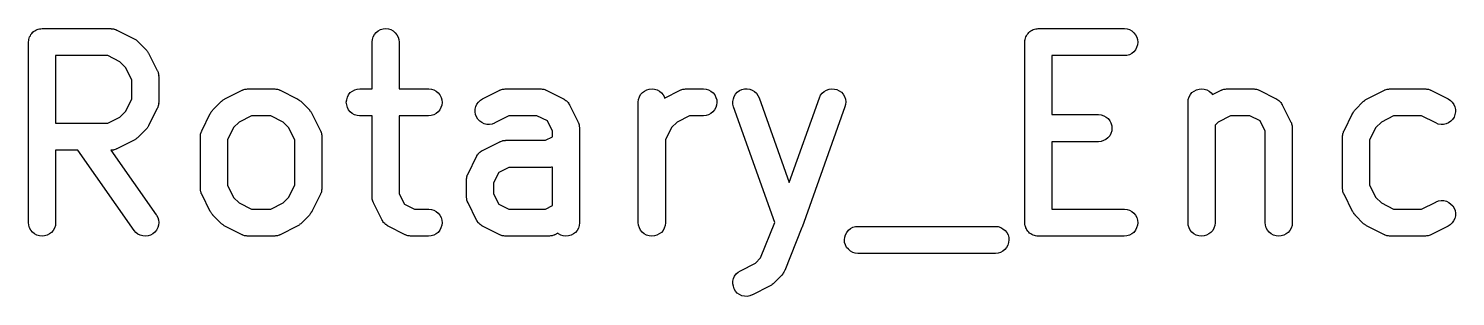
# Model space of a CAD drawing. Extents: x 99 to 194, y -157 to -33.
# Drawn here: x 176.81 to 184.72, y -131.57 to -130.09 of the extents above; entities that cross this region are included whole.
import ezdxf

# ---------------------------------------------------------------- set-up
doc = ezdxf.new("R2010")
doc.units = 0
doc.layers.add('BLACK', color=7, linetype='CONTINUOUS')

msp = doc.modelspace()

# ---------------------------------------------------------------- linework, layer by layer
at = {"layer": 'BLACK', "linetype": 'CONTINUOUS'}
for p, q in [((176.806, -130.153), (176.807, -130.146)), ((176.807, -130.146), (176.809, -130.139)), ((176.807, -130.146), (176.807, -130.146)), ((176.807, -130.146), (176.807, -130.146)), ((176.809, -130.139), (176.811, -130.132)), ((176.811, -130.132), (176.815, -130.126)), ((176.811, -130.132), (176.811, -130.132)), ((176.811, -130.132), (176.811, -130.132)), ((176.815, -130.126), (176.818, -130.119)), ((176.818, -130.119), (176.823, -130.114)), ((176.818, -130.119), (176.818, -130.119)), ((176.818, -130.119), (176.818, -130.119)), ((176.823, -130.114), (176.827, -130.108)), ((176.827, -130.108), (176.828, -130.108)), ((176.828, -130.108), (176.833, -130.103)), ((176.828, -130.108), (176.828, -130.108)), ((176.833, -130.103), (176.839, -130.099)), ((176.839, -130.099), (176.845, -130.095)), ((176.839, -130.099), (176.839, -130.099)), ((176.839, -130.099), (176.839, -130.099)), ((176.845, -130.095), (176.852, -130.092)), ((176.852, -130.092), (176.859, -130.09)), ((176.852, -130.092), (176.852, -130.092)), ((176.852, -130.092), (176.852, -130.092)), ((176.859, -130.09), (176.866, -130.088)), ((176.866, -130.088), (176.873, -130.087)), ((176.866, -130.088), (176.866, -130.088)), ((176.866, -130.088), (176.866, -130.088)), ((176.873, -130.087), (176.88, -130.086)), ((176.88, -130.086), (177.261, -130.086)), ((177.261, -130.086), (177.262, -130.086)), ((177.262, -130.086), (177.264, -130.087)), ((177.264, -130.087), (177.267, -130.087)), ((177.267, -130.087), (177.272, -130.087)), ((177.272, -130.087), (177.277, -130.088)), ((177.277, -130.088), (177.279, -130.089)), ((177.279, -130.089), (177.281, -130.089)), ((177.281, -130.089), (177.286, -130.091)), ((177.286, -130.091), (177.291, -130.092)), ((177.291, -130.092), (177.293, -130.094)), ((177.293, -130.094), (177.295, -130.094)), ((177.295, -130.094), (177.39, -130.142)), ((177.39, -130.142), (177.391, -130.142)), ((177.391, -130.142), (177.394, -130.145)), ((177.394, -130.145), (177.398, -130.147)), ((177.398, -130.147), (177.401, -130.149)), ((177.401, -130.149), (177.403, -130.15)), ((177.403, -130.15), (177.406, -130.153)), ((178.71, -130.16), (178.712, -130.146)), ((178.712, -130.146), (178.716, -130.132)), ((178.716, -130.132), (178.723, -130.119)), ((178.723, -130.119), (178.733, -130.108)), ((178.733, -130.108), (178.744, -130.099)), ((178.744, -130.099), (178.757, -130.092)), ((178.757, -130.092), (178.771, -130.088)), ((178.771, -130.088), (178.786, -130.086)), ((178.786, -130.086), (178.8, -130.088)), ((178.8, -130.088), (178.814, -130.092)), ((178.814, -130.092), (178.827, -130.099)), ((178.827, -130.099), (178.838, -130.109)), ((178.838, -130.109), (178.848, -130.12)), ((178.848, -130.12), (178.854, -130.133)), ((178.854, -130.133), (178.859, -130.147)), ((178.859, -130.147), (178.86, -130.161)), ((182.33, -130.153), (182.331, -130.146)), ((182.331, -130.146), (182.333, -130.139)), ((182.331, -130.146), (182.331, -130.146)), ((182.331, -130.146), (182.331, -130.146)), ((182.333, -130.139), (182.335, -130.132)), ((182.335, -130.132), (182.339, -130.126)), ((182.335, -130.132), (182.335, -130.132)), ((182.335, -130.132), (182.335, -130.132)), ((182.339, -130.126), (182.342, -130.119)), ((182.342, -130.119), (182.347, -130.114)), ((182.342, -130.119), (182.342, -130.119)), ((182.342, -130.119), (182.342, -130.119)), ((182.347, -130.114), (182.351, -130.108)), ((182.351, -130.108), (182.351, -130.108)), ((182.351, -130.108), (182.352, -130.108)), ((182.352, -130.108), (182.357, -130.103)), ((182.357, -130.103), (182.363, -130.099)), ((182.363, -130.099), (182.369, -130.095)), ((182.363, -130.099), (182.363, -130.099)), ((182.363, -130.099), (182.363, -130.099)), ((182.369, -130.095), (182.376, -130.092)), ((182.376, -130.092), (182.383, -130.09)), ((182.376, -130.092), (182.376, -130.092)), ((182.376, -130.092), (182.376, -130.092)), ((182.383, -130.09), (182.39, -130.088)), ((182.39, -130.088), (182.397, -130.087)), ((182.39, -130.088), (182.39, -130.088)), ((182.39, -130.088), (182.39, -130.088)), ((182.397, -130.087), (182.404, -130.086)), ((182.404, -130.086), (182.88, -130.086)), ((182.88, -130.086), (182.881, -130.086)), ((182.881, -130.086), (182.896, -130.088)), ((182.896, -130.088), (182.91, -130.092)), ((182.91, -130.092), (182.923, -130.099)), ((182.923, -130.099), (182.934, -130.109)), ((182.934, -130.109), (182.943, -130.12)), ((182.943, -130.12), (182.95, -130.133)), ((182.95, -130.133), (182.954, -130.147)), ((182.954, -130.147), (182.955, -130.162)), ((176.805, -130.16), (176.806, -130.153)), ((176.805, -130.161), (176.805, -130.16)), ((176.805, -131.161), (176.805, -130.161)), ((176.805, -130.161), (176.805, -130.161)), ((176.805, -130.161), (176.805, -130.161)), ((176.805, -130.161), (176.805, -130.161)), ((177.406, -130.153), (177.41, -130.156)), ((177.41, -130.156), (177.457, -130.204)), ((177.457, -130.204), (177.458, -130.204)), ((177.458, -130.204), (177.46, -130.208)), ((177.46, -130.208), (177.463, -130.211)), ((177.463, -130.211), (177.465, -130.213)), ((177.465, -130.213), (177.467, -130.216)), ((177.467, -130.216), (177.469, -130.22)), ((177.469, -130.22), (177.471, -130.223)), ((177.471, -130.223), (177.519, -130.318)), ((178.71, -130.161), (178.71, -130.16)), ((178.71, -130.42), (178.71, -130.161)), ((178.86, -130.161), (178.86, -130.42)), ((182.329, -130.16), (182.33, -130.153)), ((182.329, -130.161), (182.329, -130.16)), ((182.329, -131.161), (182.329, -130.161)), ((182.329, -130.161), (182.329, -130.161)), ((182.329, -130.161), (182.329, -130.161)), ((182.329, -130.161), (182.329, -130.161)), ((182.909, -130.231), (182.895, -130.235)), ((182.922, -130.224), (182.909, -130.231)), ((182.933, -130.215), (182.922, -130.224)), ((182.942, -130.203), (182.933, -130.215)), ((182.949, -130.19), (182.942, -130.203)), ((182.954, -130.176), (182.949, -130.19)), ((182.955, -130.162), (182.954, -130.176)), ((176.955, -130.236), (176.955, -130.61)), ((177.244, -130.236), (176.955, -130.236)), ((177.312, -130.271), (177.244, -130.236)), ((177.342, -130.301), (177.312, -130.271)), ((177.377, -130.37), (177.342, -130.301)), ((182.88, -130.236), (182.479, -130.236)), ((182.479, -130.236), (182.479, -130.563)), ((182.895, -130.235), (182.88, -130.236)), ((177.377, -130.477), (177.377, -130.37)), ((177.519, -130.318), (177.519, -130.319)), ((177.519, -130.319), (177.52, -130.321)), ((177.52, -130.321), (177.521, -130.323)), ((177.521, -130.323), (177.523, -130.328)), ((177.523, -130.328), (177.524, -130.333)), ((177.524, -130.333), (177.525, -130.335)), ((177.525, -130.335), (177.525, -130.337)), ((177.525, -130.337), (177.526, -130.342)), ((177.526, -130.342), (177.527, -130.347)), ((177.527, -130.347), (177.526, -130.35)), ((177.526, -130.35), (177.527, -130.352)), ((177.527, -130.352), (177.527, -130.495)), ((177.894, -130.475), (177.99, -130.428)), ((177.99, -130.428), (177.991, -130.427)), ((177.991, -130.427), (177.993, -130.426)), ((177.993, -130.426), (177.995, -130.425)), ((177.995, -130.425), (177.999, -130.424)), ((177.999, -130.424), (178.004, -130.422)), ((178.004, -130.422), (178.006, -130.422)), ((178.006, -130.422), (178.009, -130.421)), ((178.009, -130.421), (178.014, -130.421)), ((178.014, -130.421), (178.019, -130.42)), ((178.019, -130.42), (178.021, -130.42)), ((178.021, -130.42), (178.023, -130.42)), ((178.023, -130.42), (178.166, -130.42)), ((178.166, -130.42), (178.167, -130.42)), ((178.167, -130.42), (178.169, -130.42)), ((178.169, -130.42), (178.171, -130.42)), ((178.171, -130.42), (178.177, -130.421)), ((178.177, -130.421), (178.182, -130.421)), ((178.182, -130.421), (178.184, -130.422)), ((178.184, -130.422), (178.186, -130.422)), ((178.186, -130.422), (178.191, -130.424)), ((178.191, -130.424), (178.196, -130.426)), ((178.196, -130.426), (178.197, -130.427)), ((178.197, -130.427), (178.2, -130.428)), ((178.2, -130.428), (178.295, -130.475)), ((178.569, -130.48), (178.573, -130.466)), ((178.573, -130.466), (178.58, -130.453)), ((178.58, -130.453), (178.589, -130.441)), ((178.589, -130.441), (178.601, -130.432)), ((178.601, -130.432), (178.614, -130.425)), ((178.614, -130.425), (178.628, -130.421)), ((178.628, -130.421), (178.642, -130.42)), ((178.642, -130.42), (178.71, -130.42)), ((178.86, -130.42), (179.023, -130.42)), ((179.023, -130.42), (179.024, -130.42)), ((179.024, -130.42), (179.039, -130.421)), ((179.039, -130.421), (179.053, -130.426)), ((179.053, -130.426), (179.066, -130.433)), ((179.066, -130.433), (179.077, -130.442)), ((179.077, -130.442), (179.086, -130.454)), ((179.086, -130.454), (179.093, -130.467)), ((179.093, -130.467), (179.097, -130.481)), ((179.323, -130.475), (179.418, -130.428)), ((179.418, -130.428), (179.419, -130.427)), ((179.419, -130.427), (179.421, -130.426)), ((179.421, -130.426), (179.423, -130.425)), ((179.423, -130.425), (179.428, -130.424)), ((179.428, -130.424), (179.433, -130.422)), ((179.433, -130.422), (179.435, -130.422)), ((179.435, -130.422), (179.437, -130.421)), ((179.437, -130.421), (179.442, -130.421)), ((179.442, -130.421), (179.447, -130.42)), ((179.447, -130.42), (179.45, -130.42)), ((179.45, -130.42), (179.452, -130.42)), ((179.452, -130.42), (179.642, -130.42)), ((179.642, -130.42), (179.643, -130.42)), ((179.643, -130.42), (179.645, -130.42)), ((179.645, -130.42), (179.648, -130.42)), ((179.648, -130.42), (179.653, -130.421)), ((179.653, -130.421), (179.658, -130.421)), ((179.658, -130.421), (179.66, -130.422)), ((179.66, -130.422), (179.662, -130.422)), ((179.662, -130.422), (179.667, -130.424)), ((179.667, -130.424), (179.672, -130.426)), ((179.672, -130.426), (179.674, -130.427)), ((179.674, -130.427), (179.676, -130.428)), ((179.676, -130.428), (179.771, -130.475)), ((180.188, -130.479), (180.192, -130.465)), ((180.192, -130.465), (180.199, -130.452)), ((180.199, -130.452), (180.209, -130.441)), ((180.209, -130.441), (180.22, -130.432)), ((180.22, -130.432), (180.233, -130.425)), ((180.233, -130.425), (180.247, -130.421)), ((180.247, -130.421), (180.262, -130.42)), ((180.262, -130.42), (180.276, -130.421)), ((180.276, -130.421), (180.29, -130.426)), ((180.29, -130.426), (180.303, -130.433)), ((180.303, -130.433), (180.314, -130.442)), ((180.314, -130.442), (180.324, -130.453)), ((180.324, -130.453), (180.331, -130.466)), ((180.331, -130.466), (180.332, -130.471)), ((180.332, -130.471), (180.418, -130.428)), ((180.418, -130.428), (180.419, -130.427)), ((180.419, -130.427), (180.421, -130.426)), ((180.421, -130.426), (180.423, -130.425)), ((180.423, -130.425), (180.428, -130.424)), ((180.428, -130.424), (180.433, -130.422)), ((180.433, -130.422), (180.435, -130.422)), ((180.435, -130.422), (180.437, -130.421)), ((180.437, -130.421), (180.442, -130.421)), ((180.442, -130.421), (180.447, -130.42)), ((180.447, -130.42), (180.45, -130.42)), ((180.45, -130.42), (180.452, -130.42)), ((180.452, -130.42), (180.547, -130.42)), ((180.547, -130.42), (180.548, -130.42)), ((180.548, -130.42), (180.563, -130.421)), ((180.563, -130.421), (180.576, -130.426)), ((180.576, -130.426), (180.589, -130.433)), ((180.589, -130.433), (180.601, -130.442)), ((180.601, -130.442), (180.61, -130.454)), ((180.61, -130.454), (180.616, -130.467)), ((180.616, -130.467), (180.621, -130.481)), ((180.713, -130.476), (180.718, -130.462)), ((180.718, -130.462), (180.725, -130.449)), ((180.725, -130.449), (180.735, -130.439)), ((180.735, -130.439), (180.747, -130.43)), ((180.747, -130.43), (180.76, -130.424)), ((180.76, -130.424), (180.775, -130.42)), ((180.775, -130.42), (180.789, -130.42)), ((180.789, -130.42), (180.804, -130.422)), ((180.804, -130.422), (180.817, -130.427)), ((180.817, -130.427), (180.83, -130.435)), ((180.83, -130.435), (180.841, -130.444)), ((180.841, -130.444), (180.849, -130.456)), ((180.849, -130.456), (180.856, -130.469)), ((181.191, -130.469), (181.197, -130.455)), ((181.197, -130.455), (181.206, -130.444)), ((181.206, -130.444), (181.217, -130.434)), ((181.217, -130.434), (181.23, -130.427)), ((181.23, -130.427), (181.244, -130.422)), ((181.244, -130.422), (181.258, -130.42)), ((181.258, -130.42), (181.273, -130.421)), ((181.273, -130.421), (181.287, -130.424)), ((181.287, -130.424), (181.3, -130.431)), ((181.3, -130.431), (181.312, -130.439)), ((181.312, -130.439), (181.322, -130.45)), ((181.322, -130.45), (181.329, -130.463)), ((181.329, -130.463), (181.334, -130.477)), ((183.235, -130.479), (183.24, -130.465)), ((183.24, -130.465), (183.247, -130.452)), ((183.247, -130.452), (183.256, -130.441)), ((183.256, -130.441), (183.268, -130.432)), ((183.268, -130.432), (183.281, -130.425)), ((183.281, -130.425), (183.295, -130.421)), ((183.295, -130.421), (183.309, -130.42)), ((183.309, -130.42), (183.324, -130.421)), ((183.324, -130.421), (183.338, -130.426)), ((183.338, -130.426), (183.351, -130.433)), ((183.351, -130.433), (183.362, -130.442)), ((183.362, -130.442), (183.37, -130.452)), ((183.37, -130.452), (183.418, -130.428)), ((183.418, -130.428), (183.419, -130.427)), ((183.419, -130.427), (183.421, -130.426)), ((183.421, -130.426), (183.423, -130.425)), ((183.423, -130.425), (183.428, -130.424)), ((183.428, -130.424), (183.433, -130.422)), ((183.433, -130.422), (183.435, -130.422)), ((183.435, -130.422), (183.437, -130.421)), ((183.437, -130.421), (183.442, -130.421)), ((183.442, -130.421), (183.447, -130.42)), ((183.447, -130.42), (183.45, -130.42)), ((183.45, -130.42), (183.452, -130.42)), ((183.452, -130.42), (183.595, -130.42)), ((183.595, -130.42), (183.596, -130.42)), ((183.596, -130.42), (183.598, -130.42)), ((183.598, -130.42), (183.6, -130.42)), ((183.6, -130.42), (183.605, -130.421)), ((183.605, -130.421), (183.61, -130.421)), ((183.61, -130.421), (183.612, -130.422)), ((183.612, -130.422), (183.614, -130.422)), ((183.614, -130.422), (183.619, -130.424)), ((183.619, -130.424), (183.624, -130.426)), ((183.624, -130.426), (183.626, -130.427)), ((183.626, -130.427), (183.628, -130.428)), ((183.628, -130.428), (183.723, -130.475)), ((184.228, -130.475), (184.323, -130.428)), ((184.323, -130.428), (184.324, -130.427)), ((184.324, -130.427), (184.326, -130.426)), ((184.326, -130.426), (184.328, -130.425)), ((184.328, -130.425), (184.333, -130.424)), ((184.333, -130.424), (184.338, -130.422)), ((184.338, -130.422), (184.34, -130.422)), ((184.34, -130.422), (184.342, -130.421)), ((184.342, -130.421), (184.347, -130.421)), ((184.347, -130.421), (184.352, -130.42)), ((184.352, -130.42), (184.354, -130.42)), ((184.354, -130.42), (184.356, -130.42)), ((184.356, -130.42), (184.547, -130.42)), ((184.547, -130.42), (184.548, -130.42)), ((184.548, -130.42), (184.55, -130.42)), ((184.55, -130.42), (184.552, -130.42)), ((184.552, -130.42), (184.557, -130.421)), ((184.557, -130.421), (184.563, -130.421)), ((184.563, -130.421), (184.565, -130.422)), ((184.565, -130.422), (184.567, -130.422)), ((184.567, -130.422), (184.572, -130.424)), ((184.572, -130.424), (184.576, -130.426)), ((184.576, -130.426), (184.578, -130.427)), ((184.578, -130.427), (184.58, -130.428)), ((184.58, -130.428), (184.676, -130.475)), ((177.312, -130.576), (177.342, -130.546)), ((177.342, -130.546), (177.377, -130.477)), ((177.519, -130.528), (177.471, -130.623)), ((177.52, -130.526), (177.519, -130.528)), ((177.521, -130.524), (177.52, -130.526)), ((177.522, -130.519), (177.521, -130.524)), ((177.524, -130.515), (177.522, -130.519)), ((177.525, -130.51), (177.524, -130.512)), ((177.524, -130.512), (177.524, -130.515)), ((177.526, -130.505), (177.525, -130.51)), ((177.527, -130.496), (177.526, -130.498)), ((177.526, -130.498), (177.527, -130.5)), ((177.527, -130.5), (177.526, -130.505)), ((177.527, -130.495), (177.527, -130.496)), ((177.816, -130.552), (177.818, -130.548)), ((177.818, -130.548), (177.82, -130.546)), ((177.82, -130.546), (177.822, -130.543)), ((177.822, -130.543), (177.825, -130.54)), ((177.825, -130.54), (177.827, -130.537)), ((177.827, -130.537), (177.875, -130.489)), ((177.875, -130.489), (177.876, -130.489)), ((177.876, -130.489), (177.879, -130.486)), ((177.879, -130.486), (177.882, -130.483)), ((177.882, -130.483), (177.885, -130.481)), ((177.885, -130.481), (177.887, -130.479)), ((177.887, -130.479), (177.891, -130.477)), ((177.891, -130.477), (177.894, -130.475)), ((178.295, -130.475), (178.296, -130.476)), ((178.296, -130.476), (178.299, -130.478)), ((178.299, -130.478), (178.303, -130.48)), ((178.303, -130.48), (178.305, -130.482)), ((178.305, -130.482), (178.308, -130.484)), ((178.308, -130.484), (178.311, -130.487)), ((178.311, -130.487), (178.314, -130.489)), ((178.314, -130.489), (178.362, -130.537)), ((178.362, -130.537), (178.363, -130.538)), ((178.363, -130.538), (178.365, -130.541)), ((178.365, -130.541), (178.368, -130.544)), ((178.368, -130.544), (178.37, -130.547)), ((178.37, -130.547), (178.372, -130.549)), ((178.567, -130.494), (178.569, -130.48)), ((178.569, -130.509), (178.567, -130.494)), ((178.573, -130.523), (178.569, -130.509)), ((178.579, -130.536), (178.573, -130.523)), ((178.589, -130.547), (178.579, -130.536)), ((178.6, -130.557), (178.589, -130.547)), ((179.076, -130.548), (179.065, -130.557)), ((179.085, -130.537), (179.076, -130.548)), ((179.092, -130.524), (179.085, -130.537)), ((179.097, -130.51), (179.092, -130.524)), ((179.097, -130.481), (179.098, -130.495)), ((179.098, -130.495), (179.097, -130.51)), ((179.282, -130.533), (179.285, -130.518)), ((179.282, -130.547), (179.282, -130.533)), ((179.284, -130.562), (179.282, -130.547)), ((179.285, -130.518), (179.291, -130.505)), ((179.291, -130.505), (179.3, -130.493)), ((179.3, -130.493), (179.311, -130.483)), ((179.311, -130.483), (179.323, -130.475)), ((179.771, -130.475), (179.772, -130.476)), ((179.772, -130.476), (179.773, -130.477)), ((179.773, -130.477), (179.775, -130.477)), ((179.775, -130.477), (179.779, -130.481)), ((179.779, -130.481), (179.784, -130.484)), ((179.784, -130.484), (179.785, -130.485)), ((179.785, -130.485), (179.787, -130.486)), ((179.787, -130.486), (179.791, -130.49)), ((179.791, -130.49), (179.795, -130.494)), ((179.795, -130.494), (179.796, -130.495)), ((179.796, -130.495), (179.797, -130.496)), ((179.797, -130.496), (179.8, -130.501)), ((179.8, -130.501), (179.803, -130.506)), ((179.803, -130.506), (179.804, -130.507)), ((179.804, -130.507), (179.805, -130.509)), ((179.805, -130.509), (179.852, -130.604)), ((180.186, -130.494), (180.188, -130.479)), ((180.186, -130.495), (180.186, -130.494)), ((180.186, -131.161), (180.186, -130.495)), ((180.6, -130.548), (180.588, -130.557)), ((180.609, -130.537), (180.6, -130.548)), ((180.616, -130.524), (180.609, -130.537)), ((180.62, -130.51), (180.616, -130.524)), ((180.622, -130.495), (180.62, -130.51)), ((180.621, -130.481), (180.622, -130.495)), ((180.71, -130.49), (180.713, -130.476)), ((180.711, -130.505), (180.71, -130.49)), ((180.714, -130.519), (180.711, -130.505)), ((180.714, -130.52), (180.714, -130.519)), ((180.943, -131.16), (180.714, -130.52)), ((180.856, -130.469), (181.023, -130.938)), ((181.023, -130.938), (181.191, -130.469)), ((181.332, -130.52), (181.094, -131.187)), ((181.191, -130.469), (181.191, -130.469)), ((181.335, -130.506), (181.332, -130.52)), ((181.334, -130.477), (181.336, -130.491)), ((181.336, -130.491), (181.335, -130.506)), ((183.234, -130.494), (183.235, -130.479)), ((183.234, -130.495), (183.234, -130.494)), ((183.234, -131.161), (183.234, -130.495)), ((183.723, -130.475), (183.724, -130.476)), ((183.724, -130.476), (183.726, -130.477)), ((183.726, -130.477), (183.727, -130.477)), ((183.727, -130.477), (183.732, -130.481)), ((183.732, -130.481), (183.737, -130.484)), ((183.737, -130.484), (183.738, -130.485)), ((183.738, -130.485), (183.739, -130.486)), ((183.739, -130.486), (183.743, -130.49)), ((183.743, -130.49), (183.747, -130.494)), ((183.747, -130.494), (183.748, -130.495)), ((183.748, -130.495), (183.749, -130.496)), ((183.749, -130.496), (183.752, -130.501)), ((183.752, -130.501), (183.755, -130.506)), ((183.755, -130.506), (183.756, -130.507)), ((183.756, -130.507), (183.757, -130.509)), ((183.757, -130.509), (183.805, -130.604)), ((184.149, -130.552), (184.151, -130.548)), ((184.151, -130.548), (184.153, -130.546)), ((184.153, -130.546), (184.155, -130.543)), ((184.155, -130.543), (184.158, -130.54)), ((184.158, -130.54), (184.161, -130.537)), ((184.161, -130.537), (184.208, -130.489)), ((184.208, -130.489), (184.209, -130.489)), ((184.209, -130.489), (184.212, -130.486)), ((184.212, -130.486), (184.215, -130.483)), ((184.215, -130.483), (184.218, -130.481)), ((184.218, -130.481), (184.22, -130.479)), ((184.22, -130.479), (184.224, -130.477)), ((184.224, -130.477), (184.228, -130.475)), ((184.676, -130.475), (184.677, -130.476)), ((184.677, -130.476), (184.689, -130.484)), ((184.689, -130.484), (184.699, -130.494)), ((184.699, -130.494), (184.708, -130.506)), ((184.708, -130.506), (184.714, -130.519)), ((184.714, -130.519), (184.717, -130.534)), ((184.717, -130.548), (184.714, -130.563)), ((184.717, -130.534), (184.717, -130.548)), ((176.955, -130.61), (177.244, -130.61)), ((177.244, -130.61), (177.312, -130.576)), ((177.471, -130.624), (177.468, -130.628)), ((177.471, -130.623), (177.471, -130.624)), ((177.766, -130.652), (177.813, -130.556)), ((177.813, -130.556), (177.814, -130.555)), ((177.814, -130.555), (177.816, -130.552)), ((177.972, -130.604), (177.942, -130.634)), ((178.041, -130.57), (177.972, -130.604)), ((178.148, -130.57), (178.041, -130.57)), ((178.217, -130.604), (178.148, -130.57)), ((178.247, -130.634), (178.217, -130.604)), ((178.372, -130.549), (178.374, -130.553)), ((178.374, -130.553), (178.376, -130.556)), ((178.376, -130.556), (178.424, -130.652)), ((178.613, -130.564), (178.6, -130.557)), ((178.627, -130.568), (178.613, -130.564)), ((178.641, -130.57), (178.627, -130.568)), ((178.642, -130.57), (178.641, -130.57)), ((178.71, -130.57), (178.642, -130.57)), ((178.71, -131.019), (178.71, -130.57)), ((179.023, -130.57), (178.86, -130.57)), ((178.86, -130.57), (178.86, -131.001)), ((179.038, -130.568), (179.023, -130.57)), ((179.052, -130.564), (179.038, -130.568)), ((179.065, -130.557), (179.052, -130.564)), ((179.289, -130.575), (179.284, -130.562)), ((179.297, -130.588), (179.289, -130.575)), ((179.307, -130.599), (179.297, -130.588)), ((179.319, -130.607), (179.307, -130.599)), ((179.332, -130.613), (179.319, -130.607)), ((179.346, -130.617), (179.332, -130.613)), ((179.361, -130.617), (179.346, -130.617)), ((179.375, -130.615), (179.361, -130.617)), ((179.389, -130.61), (179.375, -130.615)), ((179.39, -130.609), (179.389, -130.61)), ((179.469, -130.57), (179.39, -130.609)), ((179.624, -130.57), (179.469, -130.57)), ((179.682, -130.598), (179.624, -130.57)), ((179.71, -130.655), (179.682, -130.598)), ((179.852, -130.604), (179.853, -130.605)), ((179.853, -130.605), (179.853, -130.607)), ((179.853, -130.607), (179.854, -130.609)), ((179.854, -130.609), (179.856, -130.614)), ((179.856, -130.614), (179.858, -130.619)), ((179.858, -130.619), (179.858, -130.621)), ((179.858, -130.621), (179.859, -130.623)), ((179.859, -130.623), (179.859, -130.628)), ((180.401, -130.604), (180.37, -130.634)), ((180.469, -130.57), (180.401, -130.604)), ((180.547, -130.57), (180.469, -130.57)), ((180.562, -130.568), (180.547, -130.57)), ((180.576, -130.564), (180.562, -130.568)), ((180.588, -130.557), (180.576, -130.564)), ((182.479, -130.563), (182.737, -130.563)), ((182.737, -130.563), (182.738, -130.563)), ((182.738, -130.563), (182.753, -130.564)), ((182.753, -130.564), (182.767, -130.569)), ((182.767, -130.569), (182.78, -130.576)), ((182.78, -130.576), (182.791, -130.585)), ((182.791, -130.585), (182.8, -130.597)), ((182.8, -130.597), (182.807, -130.609)), ((182.807, -130.609), (182.811, -130.624)), ((182.811, -130.624), (182.812, -130.638)), ((183.401, -130.604), (183.384, -130.621)), ((183.384, -130.621), (183.384, -131.161)), ((183.469, -130.57), (183.401, -130.604)), ((183.577, -130.57), (183.469, -130.57)), ((183.634, -130.598), (183.577, -130.57)), ((183.662, -130.655), (183.634, -130.598)), ((183.805, -130.604), (183.805, -130.605)), ((183.805, -130.605), (183.806, -130.607)), ((183.806, -130.607), (183.807, -130.609)), ((183.807, -130.609), (183.808, -130.614)), ((183.808, -130.614), (183.81, -130.619)), ((183.81, -130.619), (183.81, -130.621)), ((183.81, -130.621), (183.811, -130.623)), ((183.811, -130.623), (183.812, -130.628)), ((184.099, -130.652), (184.147, -130.556)), ((184.147, -130.555), (184.149, -130.552)), ((184.147, -130.556), (184.147, -130.555)), ((184.306, -130.604), (184.275, -130.634)), ((184.374, -130.57), (184.306, -130.604)), ((184.529, -130.57), (184.374, -130.57)), ((184.609, -130.609), (184.529, -130.57)), ((184.622, -130.615), (184.609, -130.609)), ((184.637, -130.617), (184.622, -130.615)), ((184.651, -130.617), (184.637, -130.617)), ((184.666, -130.614), (184.651, -130.617)), ((184.679, -130.608), (184.666, -130.614)), ((184.691, -130.599), (184.679, -130.608)), ((184.701, -130.589), (184.691, -130.599)), ((184.709, -130.576), (184.701, -130.589)), ((184.714, -130.563), (184.709, -130.576)), ((177.39, -130.705), (177.295, -130.752)), ((177.394, -130.702), (177.39, -130.705)), ((177.397, -130.7), (177.394, -130.702)), ((177.4, -130.699), (177.397, -130.7)), ((177.402, -130.697), (177.4, -130.699)), ((177.405, -130.694), (177.402, -130.697)), ((177.409, -130.691), (177.405, -130.694)), ((177.41, -130.691), (177.409, -130.691)), ((177.457, -130.643), (177.41, -130.691)), ((177.46, -130.64), (177.457, -130.643)), ((177.463, -130.637), (177.46, -130.64)), ((177.464, -130.634), (177.463, -130.637)), ((177.466, -130.632), (177.464, -130.634)), ((177.468, -130.628), (177.466, -130.632)), ((177.758, -130.68), (177.759, -130.675)), ((177.758, -130.682), (177.758, -130.68)), ((177.758, -130.684), (177.758, -130.682)), ((177.758, -130.685), (177.758, -130.684)), ((177.758, -130.971), (177.758, -130.685)), ((177.759, -130.67), (177.76, -130.667)), ((177.759, -130.675), (177.759, -130.67)), ((177.76, -130.665), (177.762, -130.661)), ((177.76, -130.667), (177.76, -130.665)), ((177.762, -130.661), (177.764, -130.656)), ((177.764, -130.656), (177.765, -130.654)), ((177.765, -130.654), (177.766, -130.652)), ((177.942, -130.634), (177.908, -130.703)), ((177.908, -130.703), (177.908, -130.953)), ((178.281, -130.703), (178.247, -130.634)), ((178.281, -130.953), (178.281, -130.703)), ((178.424, -130.652), (178.424, -130.653)), ((178.424, -130.653), (178.425, -130.655)), ((178.425, -130.655), (178.426, -130.657)), ((178.426, -130.657), (178.427, -130.662)), ((178.427, -130.662), (178.429, -130.666)), ((178.429, -130.666), (178.429, -130.669)), ((178.429, -130.669), (178.43, -130.671)), ((178.43, -130.671), (178.431, -130.676)), ((178.431, -130.676), (178.431, -130.681)), ((178.431, -130.681), (178.431, -130.683)), ((178.431, -130.683), (178.431, -130.685)), ((178.431, -130.685), (178.431, -130.971)), ((179.437, -130.707), (179.442, -130.706)), ((179.442, -130.706), (179.447, -130.706)), ((179.447, -130.706), (179.45, -130.706)), ((179.45, -130.706), (179.452, -130.705)), ((179.452, -130.705), (179.672, -130.705)), ((179.672, -130.705), (179.71, -130.686)), ((179.71, -130.686), (179.71, -130.655)), ((179.859, -130.628), (179.86, -130.633)), ((179.86, -130.633), (179.86, -130.635)), ((179.86, -130.635), (179.86, -130.638)), ((179.86, -130.638), (179.86, -131.161)), ((180.37, -130.634), (180.336, -130.703)), ((180.336, -130.703), (180.336, -131.161)), ((182.779, -130.7), (182.766, -130.707)), ((182.79, -130.691), (182.779, -130.7)), ((182.8, -130.68), (182.79, -130.691)), ((182.807, -130.667), (182.8, -130.68)), ((182.811, -130.653), (182.807, -130.667)), ((182.812, -130.638), (182.811, -130.653)), ((183.662, -131.161), (183.662, -130.655)), ((183.812, -130.628), (183.812, -130.633)), ((183.812, -130.633), (183.812, -130.635)), ((183.812, -130.635), (183.812, -130.638)), ((183.812, -130.638), (183.812, -131.161)), ((184.091, -130.68), (184.092, -130.675)), ((184.091, -130.682), (184.091, -130.68)), ((184.091, -130.684), (184.091, -130.682)), ((184.091, -130.685), (184.091, -130.684)), ((184.091, -130.971), (184.091, -130.685)), ((184.092, -130.675), (184.093, -130.67)), ((184.093, -130.667), (184.094, -130.665)), ((184.093, -130.67), (184.093, -130.667)), ((184.094, -130.665), (184.096, -130.661)), ((184.096, -130.661), (184.097, -130.656)), ((184.097, -130.656), (184.098, -130.654)), ((184.098, -130.654), (184.099, -130.652)), ((184.275, -130.634), (184.241, -130.703)), ((184.241, -130.703), (184.241, -130.953)), ((177.079, -130.76), (176.955, -130.76)), ((176.955, -130.76), (176.955, -131.161)), ((177.39, -131.204), (177.079, -130.76)), ((177.263, -130.76), (177.262, -130.76)), ((177.262, -130.76), (177.513, -131.118)), ((177.266, -130.76), (177.263, -130.76)), ((177.271, -130.759), (177.266, -130.76)), ((177.276, -130.759), (177.271, -130.759)), ((177.278, -130.758), (177.276, -130.759)), ((177.28, -130.758), (177.278, -130.758)), ((177.285, -130.756), (177.28, -130.758)), ((177.29, -130.755), (177.285, -130.756)), ((177.292, -130.753), (177.29, -130.755)), ((177.294, -130.753), (177.292, -130.753)), ((177.295, -130.752), (177.294, -130.753)), ((179.295, -130.786), (179.298, -130.781)), ((179.298, -130.781), (179.299, -130.78)), ((179.299, -130.78), (179.3, -130.779)), ((179.3, -130.779), (179.304, -130.775)), ((179.304, -130.775), (179.308, -130.771)), ((179.308, -130.771), (179.309, -130.77)), ((179.309, -130.77), (179.311, -130.769)), ((179.311, -130.769), (179.315, -130.766)), ((179.315, -130.766), (179.32, -130.762)), ((179.32, -130.762), (179.322, -130.762)), ((179.322, -130.762), (179.323, -130.761)), ((179.323, -130.761), (179.418, -130.713)), ((179.418, -130.713), (179.419, -130.713)), ((179.419, -130.713), (179.421, -130.712)), ((179.421, -130.712), (179.423, -130.711)), ((179.423, -130.711), (179.428, -130.71)), ((179.428, -130.71), (179.433, -130.708)), ((179.433, -130.708), (179.435, -130.707)), ((179.435, -130.707), (179.437, -130.707)), ((182.737, -130.713), (182.479, -130.713)), ((182.479, -130.713), (182.479, -131.086)), ((182.752, -130.711), (182.737, -130.713)), ((182.766, -130.707), (182.752, -130.711)), ((179.242, -130.89), (179.289, -130.795)), ((179.289, -130.795), (179.29, -130.794)), ((179.29, -130.794), (179.291, -130.792)), ((179.291, -130.791), (179.295, -130.786)), ((179.291, -130.792), (179.291, -130.791)), ((179.469, -130.855), (179.412, -130.884)), ((179.69, -130.855), (179.469, -130.855)), ((179.692, -130.855), (179.69, -130.855)), ((179.694, -130.855), (179.692, -130.855)), ((179.699, -130.855), (179.694, -130.855)), ((179.704, -130.854), (179.699, -130.855)), ((179.706, -130.853), (179.704, -130.854)), ((179.709, -130.853), (179.706, -130.853)), ((179.71, -130.853), (179.709, -130.853)), ((179.71, -131.067), (179.71, -130.853)), ((179.234, -130.918), (179.235, -130.913)), ((179.234, -130.92), (179.234, -130.918)), ((179.234, -130.922), (179.234, -130.92)), ((179.234, -130.923), (179.234, -130.922)), ((179.234, -131.019), (179.234, -130.923)), ((179.235, -130.908), (179.236, -130.906)), ((179.235, -130.913), (179.235, -130.908)), ((179.236, -130.906), (179.237, -130.903)), ((179.237, -130.903), (179.238, -130.899)), ((179.238, -130.899), (179.24, -130.894)), ((179.24, -130.894), (179.241, -130.892)), ((179.241, -130.892), (179.242, -130.89)), ((179.412, -130.884), (179.384, -130.941)), ((179.384, -130.941), (179.384, -131.001)), ((177.758, -130.973), (177.758, -130.971)), ((177.758, -130.975), (177.758, -130.973)), ((177.759, -130.98), (177.758, -130.975)), ((177.759, -130.985), (177.759, -130.98)), ((177.76, -130.988), (177.759, -130.985)), ((177.76, -130.99), (177.76, -130.988)), ((177.762, -130.995), (177.76, -130.99)), ((177.763, -130.999), (177.762, -130.995)), ((177.764, -131.001), (177.763, -130.999)), ((177.765, -131.004), (177.764, -131.001)), ((177.766, -131.004), (177.765, -131.004)), ((177.813, -131.1), (177.766, -131.004)), ((177.908, -130.953), (177.942, -131.022)), ((177.942, -131.022), (177.972, -131.052)), ((178.217, -131.052), (178.247, -131.022)), ((178.247, -131.022), (178.281, -130.953)), ((178.424, -131.004), (178.376, -131.1)), ((178.425, -131), (178.424, -131.002)), ((178.424, -131.002), (178.424, -131.004)), ((178.427, -130.996), (178.425, -131)), ((178.429, -130.991), (178.427, -130.996)), ((178.43, -130.986), (178.429, -130.989)), ((178.429, -130.989), (178.429, -130.991)), ((178.431, -130.976), (178.43, -130.981)), ((178.43, -130.981), (178.43, -130.986)), ((178.431, -130.971), (178.431, -130.972)), ((178.431, -130.972), (178.431, -130.974)), ((178.431, -130.974), (178.431, -130.976)), ((178.71, -131.021), (178.71, -131.019)), ((178.71, -131.023), (178.71, -131.021)), ((178.86, -131.001), (178.889, -131.058)), ((179.234, -131.021), (179.234, -131.019)), ((179.234, -131.023), (179.234, -131.021)), ((179.384, -131.001), (179.412, -131.058)), ((184.091, -130.973), (184.091, -130.971)), ((184.091, -130.975), (184.091, -130.973)), ((184.092, -130.98), (184.091, -130.975)), ((184.092, -130.985), (184.092, -130.98)), ((184.093, -130.988), (184.092, -130.985)), ((184.093, -130.99), (184.093, -130.988)), ((184.095, -130.995), (184.093, -130.99)), ((184.097, -130.999), (184.095, -130.995)), ((184.098, -131.001), (184.097, -130.999)), ((184.098, -131.004), (184.098, -131.001)), ((184.099, -131.004), (184.098, -131.004)), ((184.147, -131.1), (184.099, -131.004)), ((184.241, -130.953), (184.275, -131.022)), ((184.275, -131.022), (184.306, -131.052)), ((177.815, -131.103), (177.813, -131.1)), ((177.972, -131.052), (178.041, -131.086)), ((178.041, -131.086), (178.148, -131.086)), ((178.148, -131.086), (178.217, -131.052)), ((178.375, -131.101), (178.373, -131.104)), ((178.376, -131.1), (178.375, -131.101)), ((178.711, -131.028), (178.71, -131.023)), ((178.711, -131.033), (178.711, -131.028)), ((178.712, -131.035), (178.711, -131.033)), ((178.712, -131.037), (178.712, -131.035)), ((178.714, -131.042), (178.712, -131.037)), ((178.716, -131.047), (178.714, -131.042)), ((178.717, -131.049), (178.716, -131.047)), ((178.718, -131.051), (178.717, -131.049)), ((178.718, -131.052), (178.718, -131.051)), ((178.766, -131.147), (178.718, -131.052)), ((178.889, -131.058), (178.946, -131.086)), ((178.946, -131.086), (179.023, -131.086)), ((179.023, -131.086), (179.024, -131.086)), ((179.024, -131.086), (179.039, -131.088)), ((179.039, -131.088), (179.053, -131.092)), ((179.053, -131.092), (179.066, -131.099)), ((179.066, -131.099), (179.077, -131.109)), ((179.235, -131.028), (179.234, -131.023)), ((179.235, -131.033), (179.235, -131.028)), ((179.236, -131.035), (179.235, -131.033)), ((179.236, -131.037), (179.236, -131.035)), ((179.238, -131.042), (179.236, -131.037)), ((179.24, -131.047), (179.238, -131.042)), ((179.241, -131.049), (179.24, -131.047)), ((179.241, -131.051), (179.241, -131.049)), ((179.242, -131.052), (179.241, -131.051)), ((179.289, -131.147), (179.242, -131.052)), ((179.412, -131.058), (179.469, -131.086)), ((179.469, -131.086), (179.672, -131.086)), ((179.672, -131.086), (179.71, -131.067)), ((182.479, -131.086), (182.88, -131.086)), ((182.88, -131.086), (182.881, -131.086)), ((182.881, -131.086), (182.896, -131.088)), ((182.896, -131.088), (182.91, -131.092)), ((182.91, -131.092), (182.923, -131.099)), ((182.923, -131.099), (182.934, -131.109)), ((184.149, -131.103), (184.147, -131.1)), ((184.306, -131.052), (184.374, -131.086)), ((184.374, -131.086), (184.529, -131.086)), ((184.529, -131.086), (184.609, -131.047)), ((184.609, -131.047), (184.61, -131.046)), ((184.61, -131.046), (184.623, -131.041)), ((184.623, -131.041), (184.638, -131.039)), ((184.638, -131.039), (184.652, -131.039)), ((184.652, -131.039), (184.667, -131.043)), ((184.667, -131.043), (184.68, -131.049)), ((184.68, -131.049), (184.692, -131.058)), ((184.692, -131.058), (184.702, -131.068)), ((184.702, -131.068), (184.71, -131.081)), ((184.71, -131.081), (184.715, -131.094)), ((184.715, -131.094), (184.717, -131.109)), ((176.807, -131.176), (176.805, -131.161)), ((176.811, -131.19), (176.807, -131.176)), ((176.954, -131.177), (176.949, -131.191)), ((176.955, -131.162), (176.954, -131.177)), ((176.955, -131.161), (176.955, -131.162)), ((177.513, -131.118), (177.514, -131.119)), ((177.514, -131.119), (177.521, -131.132)), ((177.521, -131.132), (177.525, -131.146)), ((177.525, -131.175), (177.521, -131.189)), ((177.525, -131.146), (177.527, -131.161)), ((177.527, -131.161), (177.525, -131.175)), ((177.817, -131.107), (177.815, -131.103)), ((177.819, -131.109), (177.817, -131.107)), ((177.821, -131.112), (177.819, -131.109)), ((177.824, -131.115), (177.821, -131.112)), ((177.827, -131.118), (177.824, -131.115)), ((177.827, -131.119), (177.827, -131.118)), ((177.875, -131.167), (177.827, -131.119)), ((177.878, -131.169), (177.875, -131.167)), ((177.881, -131.172), (177.878, -131.169)), ((177.884, -131.174), (177.881, -131.172)), ((177.886, -131.176), (177.884, -131.174)), ((177.89, -131.178), (177.886, -131.176)), ((177.893, -131.18), (177.89, -131.178)), ((177.894, -131.181), (177.893, -131.18)), ((178.298, -131.179), (178.295, -131.181)), ((178.302, -131.177), (178.298, -131.179)), ((178.305, -131.175), (178.302, -131.177)), ((178.307, -131.173), (178.305, -131.175)), ((178.31, -131.17), (178.307, -131.173)), ((178.314, -131.168), (178.31, -131.17)), ((178.362, -131.119), (178.314, -131.167)), ((178.314, -131.167), (178.314, -131.168)), ((178.365, -131.116), (178.362, -131.119)), ((178.367, -131.113), (178.365, -131.116)), ((178.369, -131.11), (178.367, -131.113)), ((178.371, -131.108), (178.369, -131.11)), ((178.373, -131.104), (178.371, -131.108)), ((178.766, -131.149), (178.766, -131.147)), ((178.767, -131.15), (178.766, -131.149)), ((178.77, -131.155), (178.767, -131.15)), ((178.773, -131.16), (178.77, -131.155)), ((178.774, -131.161), (178.773, -131.16)), ((178.775, -131.162), (178.774, -131.161)), ((178.78, -131.166), (178.775, -131.162)), ((178.783, -131.17), (178.78, -131.166)), ((178.785, -131.171), (178.783, -131.17)), ((178.786, -131.172), (178.785, -131.171)), ((178.791, -131.176), (178.786, -131.172)), ((178.795, -131.179), (178.791, -131.176)), ((178.797, -131.179), (178.795, -131.179)), ((178.798, -131.18), (178.797, -131.179)), ((178.799, -131.181), (178.798, -131.18)), ((179.077, -131.109), (179.086, -131.12)), ((179.086, -131.12), (179.093, -131.133)), ((179.097, -131.176), (179.092, -131.19)), ((179.093, -131.133), (179.097, -131.147)), ((179.097, -131.147), (179.098, -131.162)), ((179.098, -131.162), (179.097, -131.176)), ((179.29, -131.149), (179.289, -131.147)), ((179.291, -131.15), (179.29, -131.149)), ((179.294, -131.155), (179.291, -131.15)), ((179.297, -131.16), (179.294, -131.155)), ((179.298, -131.161), (179.297, -131.16)), ((179.299, -131.162), (179.298, -131.161)), ((179.303, -131.166), (179.299, -131.162)), ((179.307, -131.17), (179.303, -131.166)), ((179.309, -131.171), (179.307, -131.17)), ((179.31, -131.172), (179.309, -131.171)), ((179.315, -131.176), (179.31, -131.172)), ((179.319, -131.179), (179.315, -131.176)), ((179.321, -131.179), (179.319, -131.179)), ((179.322, -131.18), (179.321, -131.179)), ((179.323, -131.181), (179.322, -131.18)), ((179.858, -131.177), (179.854, -131.191)), ((179.86, -131.162), (179.858, -131.177)), ((179.86, -131.161), (179.86, -131.162)), ((180.188, -131.176), (180.186, -131.161)), ((180.192, -131.19), (180.188, -131.176)), ((180.335, -131.177), (180.33, -131.191)), ((180.336, -131.162), (180.335, -131.177)), ((180.336, -131.161), (180.336, -131.162)), ((180.864, -131.357), (180.943, -131.16)), ((182.33, -131.168), (182.329, -131.161)), ((182.33, -131.175), (182.33, -131.168)), ((182.33, -131.176), (182.33, -131.175)), ((182.331, -131.176), (182.33, -131.176)), ((182.333, -131.183), (182.331, -131.176)), ((182.934, -131.109), (182.943, -131.12)), ((182.943, -131.12), (182.95, -131.133)), ((182.954, -131.176), (182.949, -131.19)), ((182.95, -131.133), (182.954, -131.147)), ((182.954, -131.147), (182.955, -131.162)), ((182.955, -131.162), (182.954, -131.176)), ((183.235, -131.176), (183.234, -131.161)), ((183.24, -131.19), (183.235, -131.176)), ((183.382, -131.177), (183.378, -131.191)), ((183.384, -131.162), (183.382, -131.177)), ((183.384, -131.161), (183.384, -131.162)), ((183.664, -131.176), (183.662, -131.161)), ((183.668, -131.19), (183.664, -131.176)), ((183.811, -131.177), (183.806, -131.191)), ((183.812, -131.162), (183.811, -131.177)), ((183.812, -131.161), (183.812, -131.162)), ((184.151, -131.107), (184.149, -131.103)), ((184.153, -131.109), (184.151, -131.107)), ((184.154, -131.112), (184.153, -131.109)), ((184.157, -131.115), (184.154, -131.112)), ((184.16, -131.118), (184.157, -131.115)), ((184.161, -131.119), (184.16, -131.118)), ((184.208, -131.167), (184.161, -131.119)), ((184.211, -131.169), (184.208, -131.167)), ((184.214, -131.172), (184.211, -131.169)), ((184.217, -131.174), (184.214, -131.172)), ((184.22, -131.176), (184.217, -131.174)), ((184.223, -131.178), (184.22, -131.176)), ((184.227, -131.18), (184.223, -131.178)), ((184.228, -131.181), (184.227, -131.18)), ((184.688, -131.173), (184.676, -131.181)), ((184.699, -131.163), (184.688, -131.173)), ((184.707, -131.151), (184.699, -131.163)), ((184.713, -131.138), (184.707, -131.151)), ((184.717, -131.123), (184.713, -131.138)), ((184.717, -131.109), (184.717, -131.123)), ((176.818, -131.203), (176.811, -131.19)), ((176.827, -131.214), (176.818, -131.203)), ((176.838, -131.224), (176.827, -131.214)), ((176.851, -131.231), (176.838, -131.224)), ((176.865, -131.235), (176.851, -131.231)), ((176.88, -131.236), (176.865, -131.235)), ((176.894, -131.235), (176.88, -131.236)), ((176.908, -131.231), (176.894, -131.235)), ((176.921, -131.224), (176.908, -131.231)), ((176.933, -131.215), (176.921, -131.224)), ((176.942, -131.204), (176.933, -131.215)), ((176.949, -131.191), (176.942, -131.204)), ((177.4, -131.216), (177.39, -131.204)), ((177.411, -131.225), (177.4, -131.216)), ((177.424, -131.231), (177.411, -131.225)), ((177.438, -131.235), (177.424, -131.231)), ((177.453, -131.236), (177.438, -131.235)), ((177.468, -131.235), (177.453, -131.236)), ((177.481, -131.23), (177.468, -131.235)), ((177.494, -131.223), (177.481, -131.23)), ((177.505, -131.214), (177.494, -131.223)), ((177.515, -131.202), (177.505, -131.214)), ((177.521, -131.189), (177.515, -131.202)), ((177.99, -131.228), (177.894, -131.181)), ((177.992, -131.229), (177.99, -131.228)), ((177.994, -131.23), (177.992, -131.229)), ((177.998, -131.232), (177.994, -131.23)), ((178.003, -131.234), (177.998, -131.232)), ((178.005, -131.234), (178.003, -131.234)), ((178.008, -131.235), (178.005, -131.234)), ((178.013, -131.235), (178.008, -131.235)), ((178.018, -131.236), (178.013, -131.235)), ((178.02, -131.236), (178.018, -131.236)), ((178.022, -131.236), (178.02, -131.236)), ((178.023, -131.236), (178.022, -131.236)), ((178.166, -131.236), (178.023, -131.236)), ((178.168, -131.236), (178.166, -131.236)), ((178.17, -131.236), (178.168, -131.236)), ((178.175, -131.235), (178.17, -131.236)), ((178.181, -131.235), (178.175, -131.235)), ((178.183, -131.234), (178.181, -131.235)), ((178.185, -131.234), (178.183, -131.234)), ((178.19, -131.232), (178.185, -131.234)), ((178.195, -131.231), (178.19, -131.232)), ((178.197, -131.23), (178.195, -131.231)), ((178.199, -131.229), (178.197, -131.23)), ((178.2, -131.228), (178.199, -131.229)), ((178.295, -131.181), (178.2, -131.228)), ((178.894, -131.228), (178.799, -131.181)), ((178.896, -131.229), (178.894, -131.228)), ((178.898, -131.23), (178.896, -131.229)), ((178.903, -131.232), (178.898, -131.23)), ((178.908, -131.234), (178.903, -131.232)), ((178.91, -131.234), (178.908, -131.234)), ((178.912, -131.235), (178.91, -131.234)), ((178.917, -131.235), (178.912, -131.235)), ((178.922, -131.236), (178.917, -131.235)), ((178.925, -131.236), (178.922, -131.236)), ((178.927, -131.236), (178.925, -131.236)), ((178.928, -131.236), (178.927, -131.236)), ((179.023, -131.236), (178.928, -131.236)), ((179.038, -131.235), (179.023, -131.236)), ((179.052, -131.231), (179.038, -131.235)), ((179.065, -131.224), (179.052, -131.231)), ((179.076, -131.215), (179.065, -131.224)), ((179.085, -131.203), (179.076, -131.215)), ((179.092, -131.19), (179.085, -131.203)), ((179.418, -131.228), (179.323, -131.181)), ((179.42, -131.229), (179.418, -131.228)), ((179.422, -131.23), (179.42, -131.229)), ((179.427, -131.232), (179.422, -131.23)), ((179.432, -131.234), (179.427, -131.232)), ((179.434, -131.234), (179.432, -131.234)), ((179.436, -131.235), (179.434, -131.234)), ((179.441, -131.235), (179.436, -131.235)), ((179.446, -131.236), (179.441, -131.235)), ((179.448, -131.236), (179.446, -131.236)), ((179.451, -131.236), (179.448, -131.236)), ((179.452, -131.236), (179.451, -131.236)), ((179.69, -131.236), (179.452, -131.236)), ((179.692, -131.236), (179.69, -131.236)), ((179.694, -131.236), (179.692, -131.236)), ((179.699, -131.235), (179.694, -131.236)), ((179.704, -131.235), (179.699, -131.235)), ((179.706, -131.234), (179.704, -131.235)), ((179.709, -131.234), (179.706, -131.234)), ((179.713, -131.232), (179.709, -131.234)), ((179.718, -131.231), (179.713, -131.232)), ((179.72, -131.23), (179.718, -131.231)), ((179.722, -131.229), (179.72, -131.23)), ((179.723, -131.228), (179.722, -131.229)), ((179.739, -131.22), (179.723, -131.228)), ((179.743, -131.224), (179.739, -131.22)), ((179.756, -131.231), (179.743, -131.224)), ((179.77, -131.235), (179.756, -131.231)), ((179.785, -131.236), (179.77, -131.235)), ((179.799, -131.235), (179.785, -131.236)), ((179.813, -131.231), (179.799, -131.235)), ((179.826, -131.224), (179.813, -131.231)), ((179.838, -131.215), (179.826, -131.224)), ((179.847, -131.204), (179.838, -131.215)), ((179.854, -131.191), (179.847, -131.204)), ((180.199, -131.203), (180.192, -131.19)), ((180.208, -131.214), (180.199, -131.203)), ((180.219, -131.224), (180.208, -131.214)), ((180.232, -131.231), (180.219, -131.224)), ((180.246, -131.235), (180.232, -131.231)), ((180.261, -131.236), (180.246, -131.235)), ((180.275, -131.235), (180.261, -131.236)), ((180.289, -131.231), (180.275, -131.235)), ((180.302, -131.224), (180.289, -131.231)), ((180.314, -131.215), (180.302, -131.224)), ((180.323, -131.204), (180.314, -131.215)), ((180.33, -131.191), (180.323, -131.204)), ((181.093, -131.189), (180.998, -131.427)), ((181.094, -131.187), (181.093, -131.188)), ((181.093, -131.188), (181.093, -131.188)), ((181.093, -131.188), (181.093, -131.189)), ((181.329, -131.256), (181.331, -131.242)), ((181.33, -131.271), (181.329, -131.256)), ((181.331, -131.242), (181.335, -131.228)), ((181.335, -131.228), (181.342, -131.215)), ((181.342, -131.215), (181.351, -131.203)), ((181.351, -131.203), (181.363, -131.194)), ((181.363, -131.194), (181.376, -131.187)), ((181.376, -131.187), (181.39, -131.183)), ((181.39, -131.183), (181.404, -131.182)), ((181.404, -131.182), (182.166, -131.182)), ((182.166, -131.182), (182.167, -131.182)), ((182.167, -131.182), (182.182, -131.183)), ((182.182, -131.183), (182.196, -131.188)), ((182.196, -131.188), (182.208, -131.195)), ((182.208, -131.195), (182.22, -131.204)), ((182.22, -131.204), (182.229, -131.216)), ((182.229, -131.216), (182.236, -131.229)), ((182.236, -131.229), (182.24, -131.243)), ((182.241, -131.257), (182.239, -131.272)), ((182.24, -131.243), (182.241, -131.257)), ((182.335, -131.189), (182.333, -131.183)), ((182.335, -131.19), (182.335, -131.189)), ((182.338, -131.196), (182.335, -131.19)), ((182.335, -131.19), (182.335, -131.19)), ((182.341, -131.202), (182.338, -131.196)), ((182.342, -131.203), (182.341, -131.202)), ((182.346, -131.208), (182.342, -131.203)), ((182.342, -131.203), (182.342, -131.203)), ((182.351, -131.214), (182.346, -131.208)), ((182.356, -131.219), (182.351, -131.214)), ((182.351, -131.214), (182.351, -131.214)), ((182.351, -131.214), (182.351, -131.214)), ((182.362, -131.223), (182.356, -131.219)), ((182.362, -131.224), (182.362, -131.223)), ((182.362, -131.223), (182.362, -131.223)), ((182.368, -131.227), (182.362, -131.224)), ((182.375, -131.23), (182.368, -131.227)), ((182.375, -131.231), (182.375, -131.23)), ((182.375, -131.23), (182.375, -131.23)), ((182.382, -131.233), (182.375, -131.231)), ((182.389, -131.235), (182.382, -131.233)), ((182.396, -131.236), (182.389, -131.235)), ((182.389, -131.235), (182.389, -131.235)), ((182.389, -131.235), (182.389, -131.235)), ((182.403, -131.236), (182.396, -131.236)), ((182.404, -131.236), (182.403, -131.236)), ((182.88, -131.236), (182.404, -131.236)), ((182.404, -131.236), (182.404, -131.236)), ((182.404, -131.236), (182.404, -131.236)), ((182.404, -131.236), (182.404, -131.236)), ((182.895, -131.235), (182.88, -131.236)), ((182.909, -131.231), (182.895, -131.235)), ((182.922, -131.224), (182.909, -131.231)), ((182.933, -131.215), (182.922, -131.224)), ((182.942, -131.203), (182.933, -131.215)), ((182.949, -131.19), (182.942, -131.203)), ((183.246, -131.203), (183.24, -131.19)), ((183.256, -131.214), (183.246, -131.203)), ((183.267, -131.224), (183.256, -131.214)), ((183.28, -131.231), (183.267, -131.224)), ((183.294, -131.235), (183.28, -131.231)), ((183.308, -131.236), (183.294, -131.235)), ((183.323, -131.235), (183.308, -131.236)), ((183.337, -131.231), (183.323, -131.235)), ((183.35, -131.224), (183.337, -131.231)), ((183.361, -131.215), (183.35, -131.224)), ((183.371, -131.204), (183.361, -131.215)), ((183.378, -131.191), (183.371, -131.204)), ((183.675, -131.203), (183.668, -131.19)), ((183.684, -131.214), (183.675, -131.203)), ((183.695, -131.224), (183.684, -131.214)), ((183.708, -131.231), (183.695, -131.224)), ((183.722, -131.235), (183.708, -131.231)), ((183.737, -131.236), (183.722, -131.235)), ((183.751, -131.235), (183.737, -131.236)), ((183.766, -131.231), (183.751, -131.235)), ((183.778, -131.224), (183.766, -131.231)), ((183.79, -131.215), (183.778, -131.224)), ((183.799, -131.204), (183.79, -131.215)), ((183.806, -131.191), (183.799, -131.204)), ((184.323, -131.228), (184.228, -131.181)), ((184.325, -131.229), (184.323, -131.228)), ((184.327, -131.23), (184.325, -131.229)), ((184.332, -131.232), (184.327, -131.23)), ((184.337, -131.234), (184.332, -131.232)), ((184.339, -131.234), (184.337, -131.234)), ((184.341, -131.235), (184.339, -131.234)), ((184.346, -131.235), (184.341, -131.235)), ((184.351, -131.236), (184.346, -131.235)), ((184.353, -131.236), (184.351, -131.236)), ((184.355, -131.236), (184.353, -131.236)), ((184.356, -131.236), (184.355, -131.236)), ((184.547, -131.236), (184.356, -131.236)), ((184.549, -131.236), (184.547, -131.236)), ((184.551, -131.236), (184.549, -131.236)), ((184.556, -131.235), (184.551, -131.236)), ((184.562, -131.235), (184.556, -131.235)), ((184.564, -131.234), (184.562, -131.235)), ((184.566, -131.234), (184.564, -131.234)), ((184.571, -131.232), (184.566, -131.234)), ((184.576, -131.231), (184.571, -131.232)), ((184.577, -131.23), (184.576, -131.231)), ((184.58, -131.229), (184.577, -131.23)), ((184.676, -131.181), (184.58, -131.228)), ((184.58, -131.228), (184.58, -131.229)), ((181.335, -131.285), (181.33, -131.271)), ((181.341, -131.298), (181.335, -131.285)), ((181.351, -131.309), (181.341, -131.298)), ((181.362, -131.319), (181.351, -131.309)), ((181.375, -131.326), (181.362, -131.319)), ((181.389, -131.33), (181.375, -131.326)), ((181.403, -131.332), (181.389, -131.33)), ((181.404, -131.332), (181.403, -131.332)), ((182.166, -131.332), (181.404, -131.332)), ((182.181, -131.33), (182.166, -131.332)), ((182.195, -131.326), (182.181, -131.33)), ((182.208, -131.319), (182.195, -131.326)), ((182.219, -131.31), (182.208, -131.319)), ((182.228, -131.299), (182.219, -131.31)), ((182.235, -131.286), (182.228, -131.299)), ((182.239, -131.272), (182.235, -131.286)), ((180.752, -131.428), (180.836, -131.385)), ((180.836, -131.385), (180.864, -131.357)), ((180.71, -131.5), (180.711, -131.485)), ((180.711, -131.485), (180.714, -131.471)), ((180.714, -131.471), (180.72, -131.457)), ((180.72, -131.457), (180.728, -131.445)), ((180.728, -131.445), (180.739, -131.435)), ((180.739, -131.435), (180.752, -131.428)), ((180.981, -131.453), (180.933, -131.5)), ((180.988, -131.444), (180.981, -131.453)), ((180.981, -131.453), (180.981, -131.453)), ((180.99, -131.441), (180.988, -131.444)), ((180.993, -131.435), (180.99, -131.441)), ((180.997, -131.428), (180.993, -131.435)), ((180.998, -131.427), (180.997, -131.428)), ((180.713, -131.514), (180.71, -131.5)), ((180.718, -131.528), (180.713, -131.514)), ((180.725, -131.54), (180.718, -131.528)), ((180.735, -131.551), (180.725, -131.54)), ((180.747, -131.56), (180.735, -131.551)), ((180.761, -131.566), (180.747, -131.56)), ((180.775, -131.569), (180.761, -131.566)), ((180.789, -131.57), (180.775, -131.569)), ((180.804, -131.567), (180.789, -131.57)), ((180.818, -131.562), (180.804, -131.567)), ((180.819, -131.562), (180.818, -131.562)), ((180.914, -131.514), (180.819, -131.562)), ((180.917, -131.512), (180.914, -131.514)), ((180.921, -131.51), (180.917, -131.512)), ((180.924, -131.508), (180.921, -131.51)), ((180.926, -131.506), (180.924, -131.508)), ((180.929, -131.503), (180.926, -131.506)), ((180.933, -131.501), (180.929, -131.503)), ((180.933, -131.5), (180.933, -131.501))]:
    msp.add_line(p, q, dxfattribs=at)

doc.saveas('drawing.dxf')
